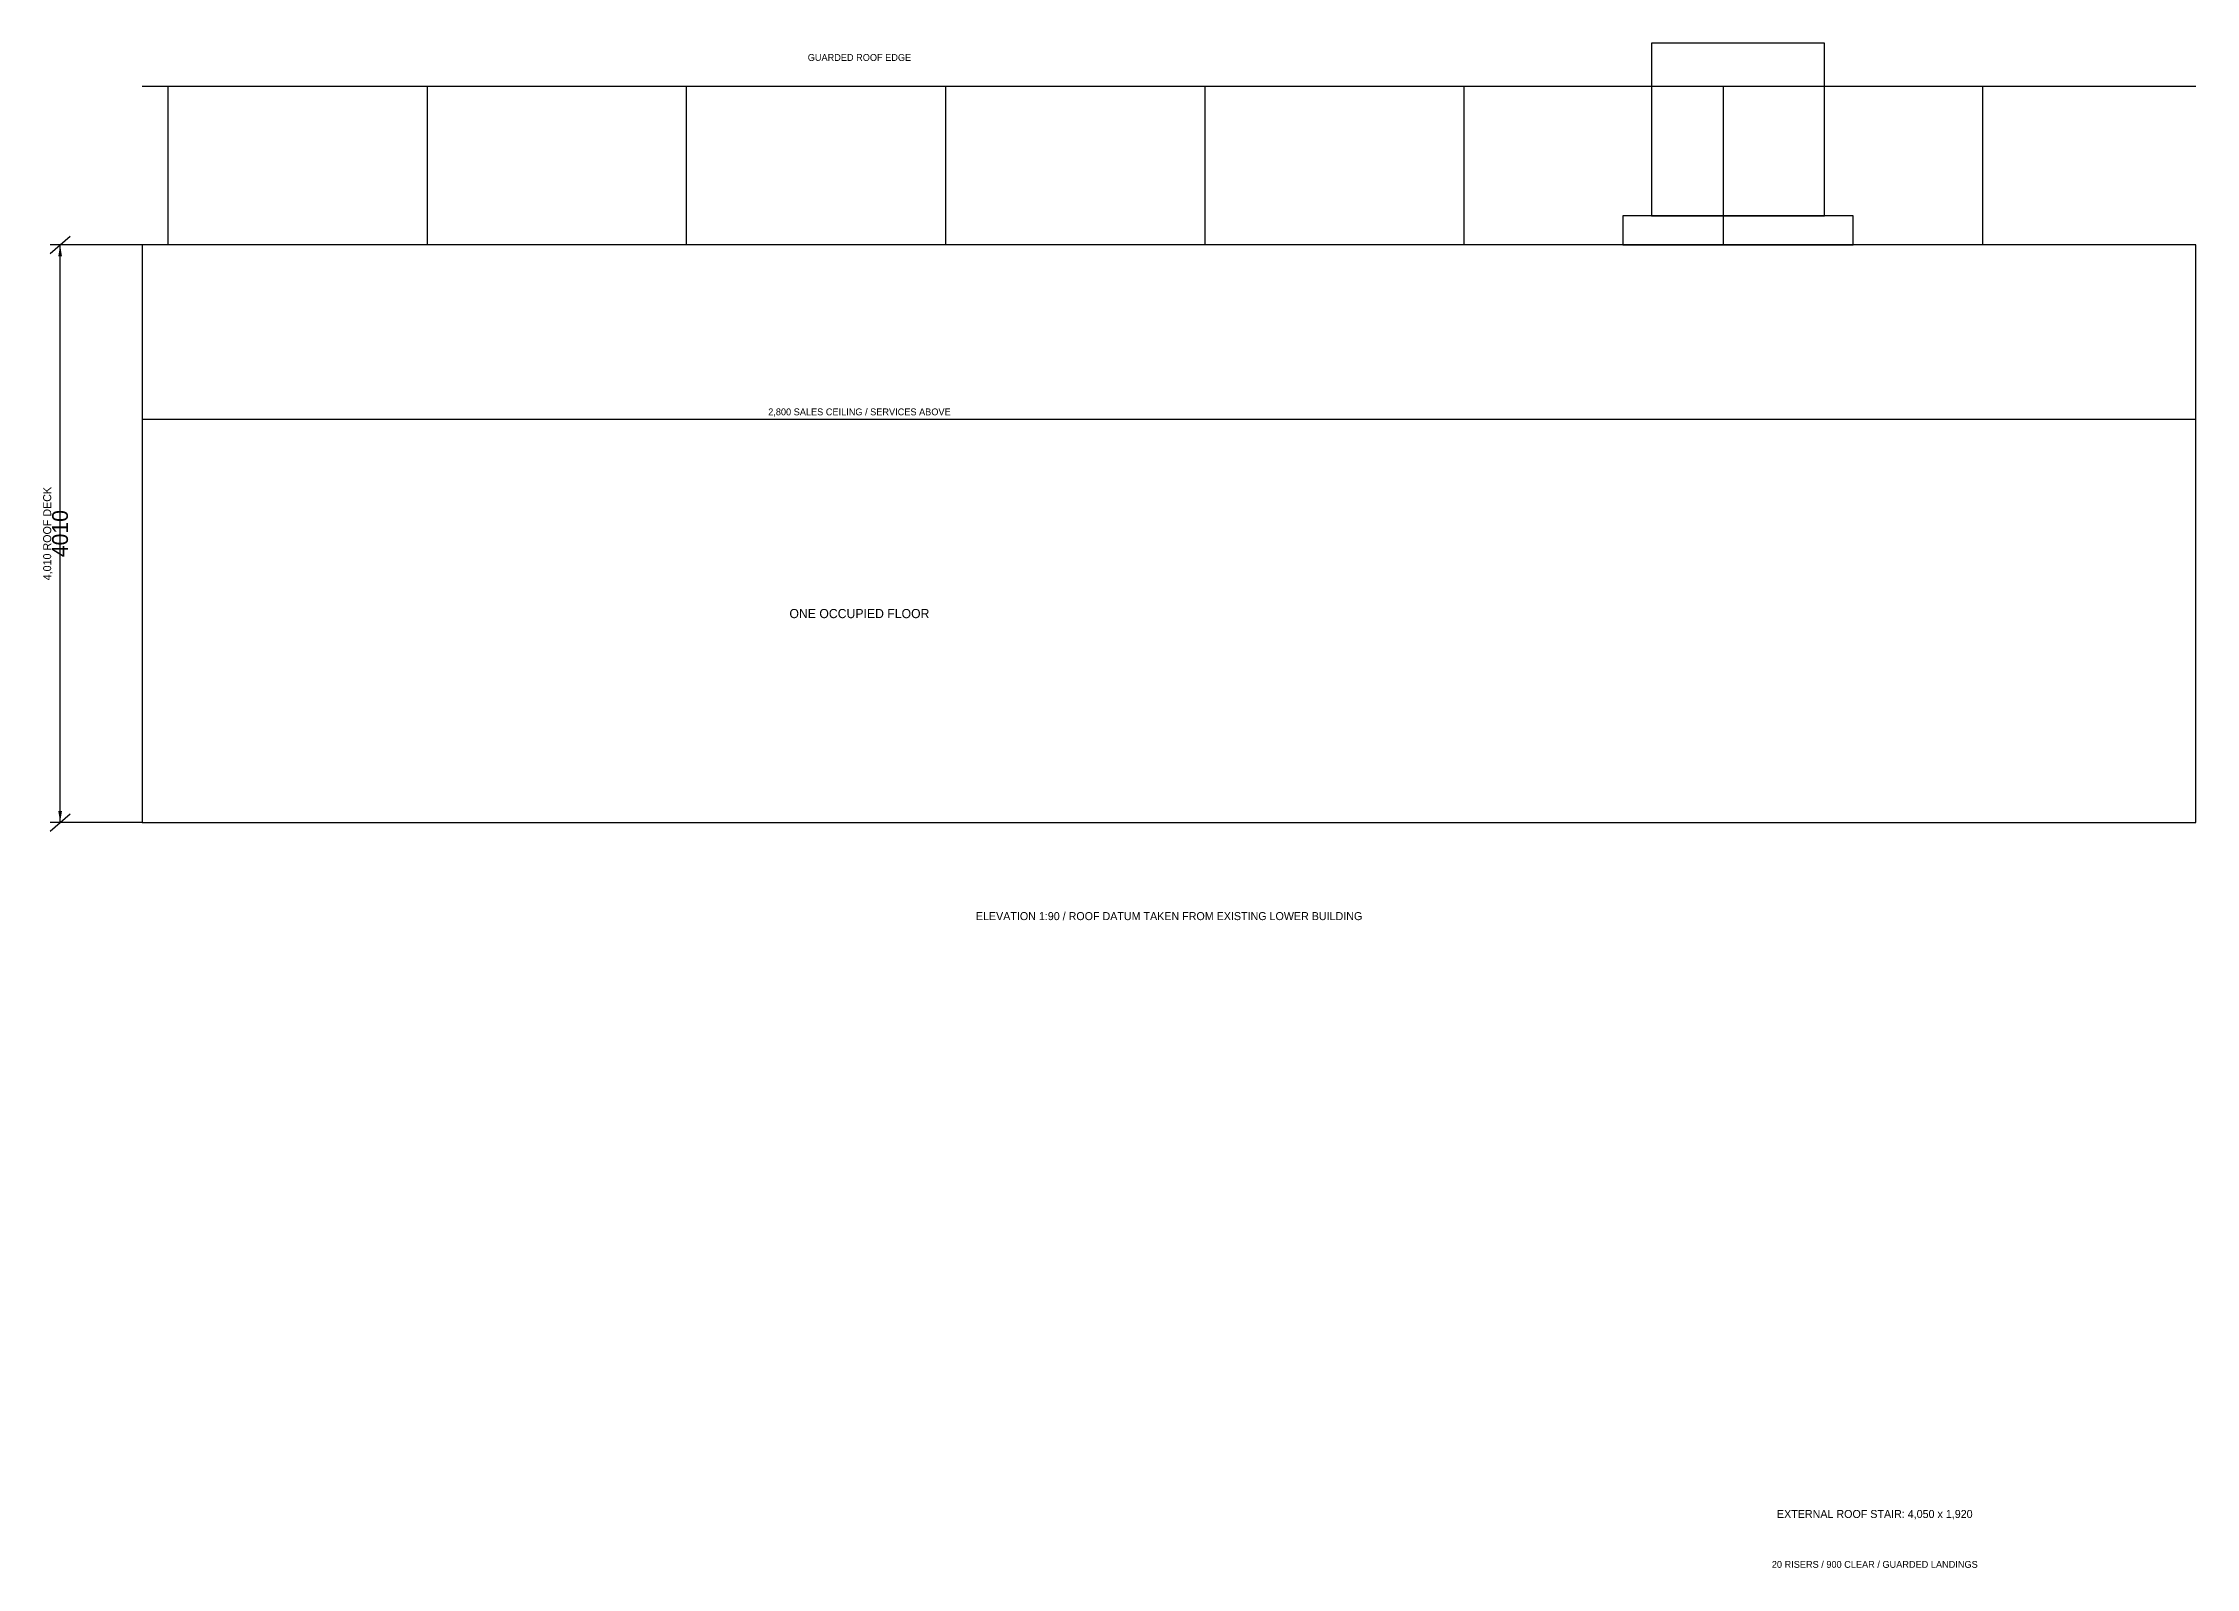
# Model space of a CAD drawing. Header units: millimetres. Extents: x -1160 to 38600, y -2519 to 23410.
# Drawn here: x 17131 to 32080, y 12826 to 23410 of the extents above; entities that cross this region are included whole.
import ezdxf
from ezdxf.enums import TextEntityAlignment as Align

# ---------------------------------------------------------------- set-up
doc = ezdxf.new("R2010")
doc.units = ezdxf.units.MM
for name, color, linetype in [('COLD', 4, 'Continuous'), ('DIM', 8, 'Continuous'), ('EXTERIOR', 7, 'Continuous'), ('FLOOR', 8, 'Continuous'), ('STAFF', 30, 'Continuous'), ('TEXT', 7, 'Continuous')]:
    doc.layers.add(name, color=color, linetype=linetype)
doc.dimstyles.get("Standard").update_dxf_attribs({"dimtxt": 2.5, "dimasz": 2.5, "dimexe": 1.25, "dimexo": 0.625, "dimtad": 1, "dimcen": 2.5, "dimazin": 3, "dimtfac": 1, "dimtmove": 0, "dimatfit": 3})

# ---------------------------------------------------------------- blocks, each defined once
blk = doc.blocks.new('_CLOSEDFILLED')
at = {"color": 0, "linetype": 'BYBLOCK'}
blk.add_solid([(-1, 0.16), (0, 0), (-1, -0.16)], dxfattribs=at)
blk = doc.blocks.new('*D9')
at = {"color": 8}
for p, q in [((17820, 22010), (17250, 22010)), ((17250, 20225), (17250, 21930)), ((17250, 18080), (17250, 19785)), ((17820, 18000), (17250, 18000))]:
    blk.add_line(p, q, dxfattribs=at)
at = {"layer": 'Defpoints'}
for p in [(17820, 22010), (17250, 18000), (17820, 18000)]:
    blk.add_point(p, dxfattribs=at)
at = {"color": 8, "xscale": 80, "yscale": 80}
for p, rotation in [((17250, 22010), 90), ((17250, 18000), 270)]:
    blk.add_blockref('_CLOSEDFILLED', p, dxfattribs=dict(at, rotation=rotation))
at = {"color": 8, "insert": (17250, 20005), "char_height": 110, "attachment_point": 5, "rotation": 90}
blk.add_mtext('4010', dxfattribs=at)

msp = doc.modelspace()

# ---------------------------------------------------------------- linework, layer by layer
at = {"layer": 'COLD'}
for p, q in [((29500, 23410), (28300, 23410)), ((28300, 23410), (28300, 22210)), ((29500, 22210), (29500, 23410)), ((28300, 22210), (29500, 22210))]:
    msp.add_line(p, q, dxfattribs=at)
at = {"layer": 'DIM'}
for p, q in [((17180, 21950), (17320, 22070)), ((17820, 22010), (17180, 22010)), ((17250, 18000), (17250, 22010)), ((17180, 17940), (17320, 18060)), ((17820, 18000), (17180, 18000))]:
    msp.add_line(p, q, dxfattribs=at)
at = {"layer": 'EXTERIOR'}
for p, q in [((32080, 22010), (17820, 22010)), ((17820, 22010), (17820, 18000)), ((32080, 18000), (32080, 22010)), ((17820, 18000), (32080, 18000)), ((17820, 18000), (32080, 18000))]:
    msp.add_line(p, q, dxfattribs=at)
at = {"layer": 'FLOOR'}
msp.add_line((17820, 20800), (32080, 20800), dxfattribs=at)
at = {"layer": 'STAFF'}
for p, q in [((17820, 23110), (32080, 23110)), ((18000, 22010), (18000, 23110)), ((19800, 22010), (19800, 23110)), ((21600, 22010), (21600, 23110)), ((23400, 22010), (23400, 23110)), ((25200, 22010), (25200, 23110)), ((27000, 22010), (27000, 23110)), ((28800, 22010), (28800, 23110)), ((30600, 22010), (30600, 23110)), ((29700, 22210), (28100, 22210)), ((28100, 22210), (28100, 22010)), ((29700, 22010), (29700, 22210)), ((28100, 22010), (29700, 22010))]:
    msp.add_line(p, q, dxfattribs=at)

# ---------------------------------------------------------------- texts
at = {"layer": 'DIM'}
msp.add_text('4,010 ROOF DECK', height=55.562, rotation=90, dxfattribs=at).set_placement((17160, 20005), align=Align.MIDDLE_CENTER)
at = {"layer": 'TEXT'}
for s, height, p in [('GUARDED ROOF EDGE', 47.625, (22800, 23310)), ('2,800 SALES CEILING / SERVICES ABOVE', 47.625, (22800, 20850)), ('ONE OCCUPIED FLOOR', 63.5, (22800, 19450)), ('ELEVATION 1:90 / ROOF DATUM TAKEN FROM EXISTING LOWER BUILDING', 55.562, (24950, 17350)), ('EXTERNAL ROOF STAIR: 4,050 x 1,920', 55.562, (29850, 13200)), ('20 RISERS / 900 CLEAR / GUARDED LANDINGS', 47.625, (29850, 12850))]:
    msp.add_text(s, height=height, dxfattribs=at).set_placement(p, align=Align.MIDDLE_CENTER)

# ---------------------------------------------------------------- dimensions: what is measured, and where the dimension line sits
dim = msp.add_linear_dim(base=(17250, 18000), p1=(17820, 18000), p2=(17820, 22010), angle=90, dimstyle='Standard', override={"dimtxt": 110, "dimasz": 80, "dimdec": 0, "dimclrd": 8, "dimclre": 8, "dimclrt": 8})
dim.commit()
dim.dimension.update_dxf_attribs({"geometry": '*D9', "text_midpoint": (17250, 20005)})

doc.saveas('drawing.dxf')
